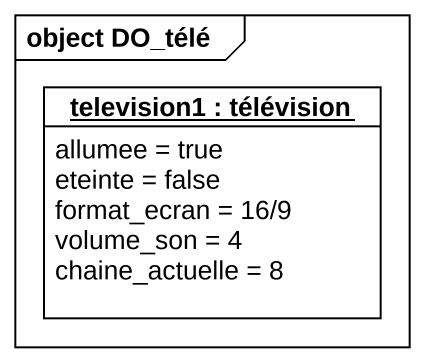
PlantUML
@startuml
mainframe object DO_télé
hide circle
hide empty members
object "television1 : télévision" as television1 {
  allumee = true
  eteinte = false
  format_ecran = 16/9
  volume_son = 4
  chaine_actuelle = 8
}
@enduml
